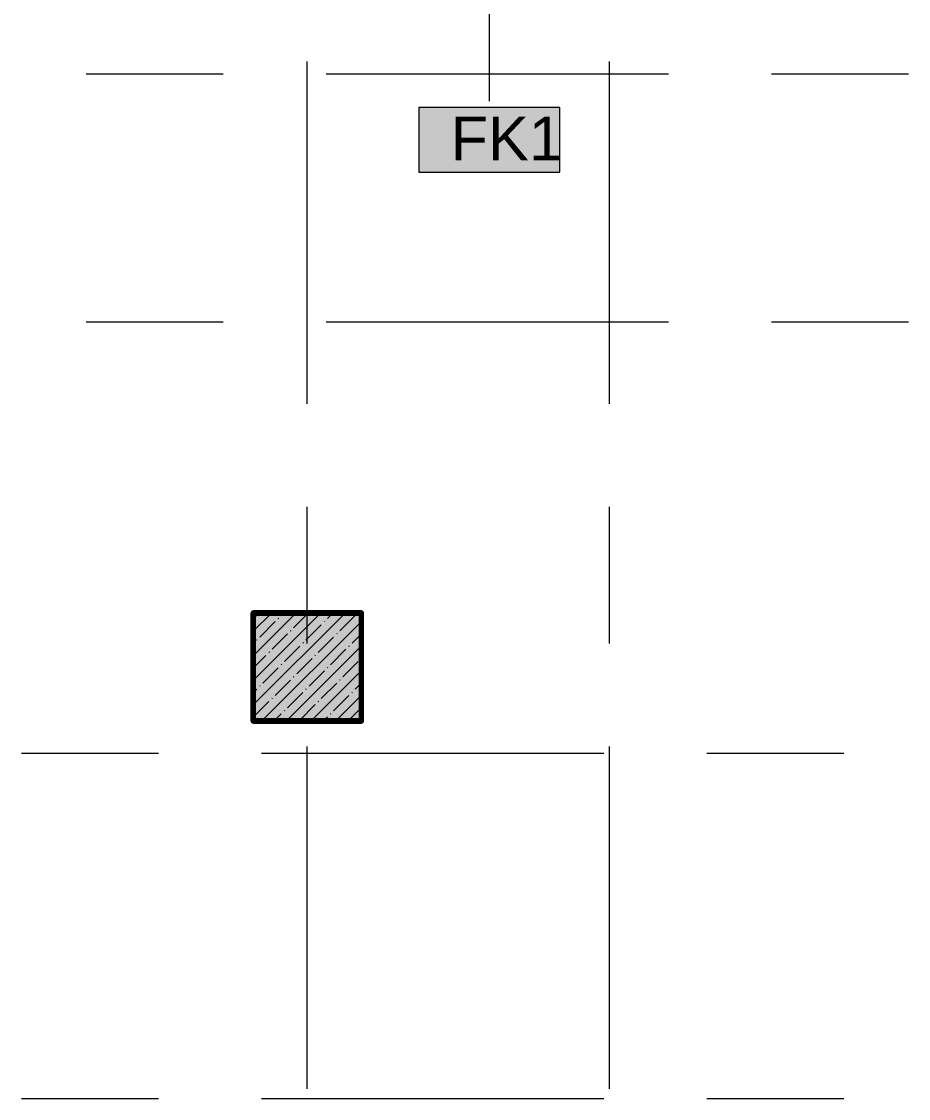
# Model space of a CAD drawing. Header units: millimetres. Extents: x -3817 to 677485, y -22715 to 103890.
# Drawn here: x 396519 to 400629, y 15319 to 20311 of the extents above; entities that cross this region are included whole.
import ezdxf

# ---------------------------------------------------------------- set-up
doc = ezdxf.new("R2010")
doc.units = ezdxf.units.MM
doc.layers.add('PDF _Геометрия', color=7, linetype='Continuous', true_color=0x1d1d1d)
doc.layers.add('PDF _Сплошная заливка', color=7, linetype='Continuous', true_color=0xffffff)
doc.layers.add('PDF _Текст', color=7, linetype='Continuous')
doc.styles.add('PDF GOST-Common', font='arial.ttf')

msp = doc.modelspace()

# ---------------------------------------------------------------- linework, layer by layer
at = {"layer": 'PDF _Геометрия', "color": 7, "lineweight": 9}
msp.add_lwpolyline([(398686.5, 20498.5), (398686.5, 19942.7)], dxfattribs=at)
at = {"layer": 'PDF _Геометрия', "color": 253, "lineweight": 9, "true_color": 0xaaaaaa}
for points in [[(397842.9, 18538.6), (397842.9, 20126.1)], [(399242.9, 18538.6), (399242.9, 20126.1)], [(396818.8, 20069), (397453.8, 20069)], [(397930, 20069), (399517.5, 20069)], [(399993.8, 20069), (400628.8, 20069)], [(396818.8, 18919), (397453.8, 18919)], [(397930, 18919), (399517.5, 18919)], [(399993.8, 18919), (400628.8, 18919)], [(397842.9, 17427.3), (397842.9, 18062.3)], [(399242.9, 17427.3), (399242.9, 18062.3)], [(397842.9, 15363.6), (397842.9, 16951.1)], [(399242.9, 15363.6), (399242.9, 16951.1)], [(396518.8, 16919), (397153.8, 16919)], [(397630, 16919), (399217.5, 16919)], [(399693.8, 16919), (400328.8, 16919)], [(396518.8, 15319), (397153.8, 15319)], [(397630, 15319), (399217.5, 15319)], [(399693.8, 15319), (400328.8, 15319)]]:
    msp.add_lwpolyline(points, dxfattribs=at)
at = {"layer": 'PDF _Геометрия', "color": 7, "lineweight": 9}
for points in [[(399013, 19912.6), (398359.9, 19912.6), (398359.9, 19612.6), (399013, 19612.6)], [(398092.9, 17569), (397592.9, 17569), (397592.9, 17069), (398092.9, 17069)]]:
    msp.add_lwpolyline(points, close=True, dxfattribs=at)
at = {"layer": 'PDF _Геометрия', "color": 231, "lineweight": 70, "true_color": 0xff80c0}
for points in [[(398093.9, 17569), (398093.9, 17570), (397591.9, 17570), (397591.9, 17569), (397591.9, 17068), (397592.9, 17068), (398093.9, 17068), (398093.9, 17069)], [(398092.9, 17069), (397592.9, 17069), (397592.9, 17569), (398092.9, 17569)]]:
    msp.add_lwpolyline(points, close=True, dxfattribs=at)
at = {"layer": 'PDF _Геометрия', "lineweight": 9}
for points in [[(397592.9, 17485.4), (397676.5, 17569)], [(397592.9, 17371.3), (397790.6, 17569)], [(397592.9, 17257.3), (397904.6, 17569)], [(397592.9, 17143.2), (398018.7, 17569)], [(397592.9, 17542.4), (397619.5, 17569)], [(397622.8, 17458.2), (397694, 17529.5)], [(397632.7, 17069), (398092.9, 17529.2)], [(397708.3, 17543.8), (397710.7, 17546.1)], [(397722.6, 17558), (397733.6, 17569)], [(397779.6, 17501), (397847.6, 17569)], [(397922.1, 17529.5), (397924.5, 17531.9)], [(397936.4, 17543.8), (397961.7, 17569)], [(397993.4, 17486.7), (398064.7, 17558)], [(397765.3, 17486.7), (397767.7, 17489.1)], [(397836.6, 17444), (397907.9, 17515.2)], [(397979.2, 17472.5), (397981.5, 17474.8)], [(397592.9, 17428.3), (397594.3, 17429.7)], [(397608.5, 17444), (397610.9, 17446.3)], [(397679.8, 17401.2), (397751.1, 17472.5)], [(397822.4, 17429.7), (397824.7, 17432.1)], [(397893.6, 17386.9), (397964.9, 17458.2)], [(398050.5, 17429.7), (398092.9, 17472.1)], [(397665.5, 17386.9), (397667.9, 17389.3)], [(397736.8, 17344.2), (397808.1, 17415.4)], [(397746.8, 17069), (398092.9, 17415.1)], [(397879.4, 17372.7), (397881.7, 17375)], [(397950.7, 17329.9), (398021.9, 17401.2)], [(398036.2, 17415.4), (398038.6, 17417.8)], [(397592.9, 17314.3), (397651.3, 17372.7)], [(397722.6, 17329.9), (397724.9, 17332.3)], [(397793.8, 17287.1), (397865.1, 17358.4)], [(398007.7, 17272.9), (398079, 17344.2)], [(397637, 17244.4), (397708.3, 17315.7)], [(397779.6, 17272.9), (397782, 17275.3)], [(397850.9, 17230.1), (397922.1, 17301.4)], [(397860.8, 17069), (398092.9, 17301.1)], [(397936.4, 17315.7), (397938.8, 17318)], [(397622.8, 17230.1), (397625.1, 17232.5)], [(397694, 17187.3), (397765.3, 17258.6)], [(397907.9, 17173.1), (397979.2, 17244.4)], [(397993.4, 17258.6), (397995.8, 17261)], [(398064.7, 17215.9), (398092.9, 17244)], [(397592.9, 17200.2), (397608.5, 17215.9)], [(397679.8, 17173.1), (397682.2, 17175.5)], [(397751.1, 17130.3), (397822.4, 17201.6)], [(397836.6, 17215.9), (397839, 17218.2)], [(397964.9, 17116.1), (398036.2, 17187.3)], [(397974.9, 17069), (398092.9, 17187)], [(398050.5, 17201.6), (398052.8, 17204)], [(397594.3, 17087.6), (397665.5, 17158.8)], [(397808.1, 17073.3), (397879.4, 17144.6)], [(397893.6, 17158.8), (397896, 17161.2)], [(398031.9, 17069), (398092.9, 17130)], [(397689.8, 17069), (397722.6, 17101.8)], [(397736.8, 17116.1), (397739.2, 17118.4)], [(397917.9, 17069), (397936.4, 17087.6)], [(397950.7, 17101.8), (397953, 17104.2)], [(398088.9, 17069), (398092.9, 17073)]]:
    msp.add_lwpolyline(points, dxfattribs=at)
at = {"layer": 'PDF _Сплошная заливка', "lineweight": 9, "transparency": 33554559}
msp.add_solid([(399013, 19912.6), (398359.9, 19912.6), (399013, 19612.6), (398359.9, 19612.6)], dxfattribs=at)
at = {"layer": 'PDF _Сплошная заливка', "color": 254, "lineweight": 35, "true_color": 0xffb9dc, "transparency": 33554559}
for points in [[(398092.9, 17569), (398092.9, 17570), (397592.9, 17569)], [(398092.9, 17069), (398093.9, 17069), (398092.9, 17569)], [(397591.9, 17068), (397592.9, 17069), (397591.9, 17069)]]:
    msp.add_solid(points, dxfattribs=at)
at = {"layer": 'PDF _Сплошная заливка', "lineweight": 35, "transparency": 33554559}
msp.add_solid([(397592.9, 17069), (398092.9, 17069), (397592.9, 17569), (398092.9, 17569)], dxfattribs=at)

# ---------------------------------------------------------------- texts
at = {"layer": 'PDF _Текст', "insert": (398507, 19769.2), "char_height": 203.2, "attachment_point": 4, "style": 'PDF GOST-Common'}
msp.add_mtext('FK1', dxfattribs=at)

doc.saveas('drawing.dxf')
